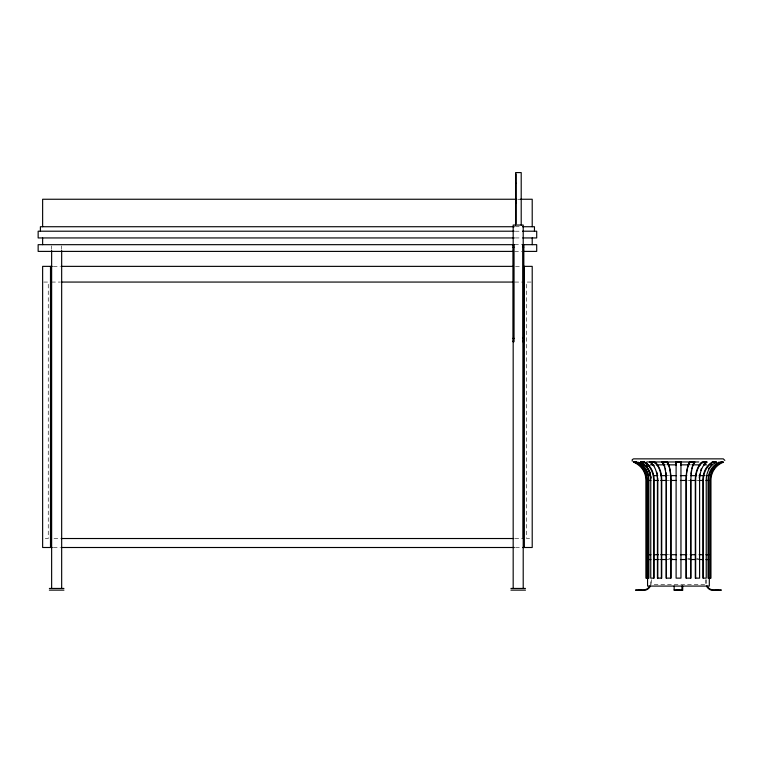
<?xml version="1.0" encoding="UTF-8"?>
<svg xmlns="http://www.w3.org/2000/svg" width="763" height="763" viewBox="0 0 763 763"><rect width="100%" height="100%" fill="white"/><g stroke="black" fill="none" stroke-linecap="round" stroke-linejoin="round"><path stroke-width="0.57" stroke-dasharray="3.81 2.86" d="M517.915 199.248L520.299 199.248M515.406 226.725L521.491 226.725M515.283 231.208L521.358 231.208M515.283 237.942L521.491 237.942M514.644 244.675L521.739 244.675M514.644 251.399L521.739 251.399M53.353 266.363L60.506 266.363M515.54 266.363L521.491 266.363M43.758 282.062L48.25 282.062L48.25 538.525L43.758 538.525M51.607 282.062L59.943 282.062M514.901 282.062L523.237 282.062M531.096 282.062L526.604 282.062L526.604 538.525L531.096 538.525M664.354 464.848L666.624 464.848M690.248 464.848L692.518 464.848M666.271 475.645L668.579 475.645M665.536 480.461L668.893 480.461M688.293 480.461L691.755 480.461M696.581 480.461L700.033 480.461M53.992 538.525L59.943 538.525M514.901 538.525L523.237 538.525M53.353 547.5L60.506 547.5M515.54 547.5L521.491 547.5M666.271 554.711L668.579 554.711M668.893 558.497L672.422 558.497M687.673 558.497L689.847 558.497M696.581 558.497L698.422 558.497M657.525 559.527L660.291 559.527M665.536 559.527L668.893 559.527M688.293 559.527L691.755 559.527M696.581 559.527L700.033 559.527M706.595 579.708L706.595 584.468L650.276 584.468L650.276 579.708M705.508 579.708L705.508 584.468M651.364 579.708L651.364 584.468M61.669 245.858L61.669 249.425M51.636 245.858L51.636 249.425"/><path stroke-width="1.14" d="M647.539 560.433C648.34 559.069 646.156 560.49 647.816 560.929L647.453 560.433M662.284 462.168L667.177 461.844L667.549 462.349A19.666 6.075 -90 0 1 670.982 480.07L670.982 578.135L666.166 578.135L666.166 480.089A19.037 5.885 -90 0 0 662.847 462.931L662.284 462.168L666.9 462.168L667.463 462.931A19.037 5.885 -90 0 1 670.782 480.089L670.782 578.135M654.492 461.844L650.038 462.168L653.967 462.168L655.035 462.931A19.037 11.187 -90 0 1 661.359 480.089L661.359 578.135M654.034 461.873L654.873 462.931M644.029 461.844L645.126 462.349A19.666 15.918 -90 0 1 654.12 480.07L654.12 578.135L650.753 578.135L650.753 480.089A19.037 15.403 -90 0 0 642.045 462.931L640.462 462.168L640.92 461.968M640.577 462.168L644.144 461.844M640.462 462.168L643.524 461.873M648.445 476.083A19.666 18.713 -90 0 0 638.25 462.349L634.759 462.168L636.542 462.931A19.037 18.102 -90 0 1 638.106 463.856M634.816 462.168L636.428 461.873M650.353 586.079L650.257 586.299A7.506 7.506 0 0 1 644.439 590.371L635.627 590.419L635.627 589.837L643.39 589.837A6.924 6.924 0 0 0 649.237 586.871L649.714 586.079M690.019 461.968L689.514 462.349A19.666 6.075 -90 0 0 686.071 480.07L686.071 578.135L690.887 578.135L690.887 480.089A19.037 5.885 -90 0 1 694.216 462.931L694.74 461.873L689.323 462.349A19.666 6.075 90 0 0 688.274 464.448M690.124 461.882L689.599 462.931A19.037 5.885 -90 0 0 686.271 480.089L686.271 578.135M694.32 461.844L693.939 462.349A19.666 6.075 -90 0 0 693.395 463.313M694.502 461.844L694.13 462.349A19.666 6.075 -90 0 0 691.793 468.778M647.558 563.447L647.816 561.444M701.836 462.931L702.761 462.273M699.671 464.448A19.666 11.559 90 0 1 701.674 462.349C703.858 461.024 711.707 462.426 703.066 462.168L701.998 462.931A19.037 11.187 -90 0 0 695.665 480.089L695.665 578.135M706.986 462.168L705.765 462.931A19.037 11.187 -90 0 0 703.82 464.953M711.745 462.349L712.842 461.844M712.718 461.844L716.409 462.168L713.558 462.168L712.089 462.931A19.037 15.403 -90 0 0 703.381 480.089L703.381 578.135M714.597 462.349L715.694 461.844M714.826 462.931L716.409 462.168M647.816 561.473L647.215 561.759L647.444 563.447M718.555 462.349L721.998 461.873L720.329 462.931M722.113 462.168L718.889 462.931A19.037 18.102 -90 0 0 708.646 480.089L708.646 578.135M721.998 461.873L721.216 461.844M515.597 183.387L516.15 183.387M516.732 199.248L42.633 199.248L42.633 226.725M520.299 199.248L532.212 199.248L532.212 226.725M515.597 200.669L516.15 200.669M515.597 203.034L516.15 203.034M514.348 226.725L40.391 226.725L40.391 231.208M522.55 226.725L534.453 226.725L534.453 231.208M514.214 231.208L38.15 231.208L38.15 237.942L514.348 237.942M522.55 231.208L536.704 231.208L536.704 237.942L522.684 237.942M514.348 244.675L38.15 244.675L38.15 251.399L512.898 251.399M512.927 247.136L514.052 247.136M522.712 247.136L523.828 247.136M523.609 251.399L536.704 251.399L536.704 244.675L522.684 244.675L522.712 341.69L523.828 341.69L523.828 244.675M52.17 266.363L42.633 266.363L42.642 547.5L52.17 547.5M61.698 266.363L513.156 266.363M523.876 266.363L532.212 266.363L532.212 547.5L522.684 547.5M61.135 282.062L513.709 282.062M512.927 338.324L514.052 338.324M522.712 338.324L523.828 338.324M646.719 461.968L698.803 461.968M676.104 462.168L680.958 462.168M690.153 462.168L694.778 462.168M650.276 464.848L653.109 464.848M656.285 464.848L664.354 464.848M667.749 464.848L676.352 464.848M680.52 464.848L689.113 464.848M692.518 464.848L700.587 464.848M703.753 464.848L706.595 464.848M647.94 475.645L650.019 475.645M653.452 475.645L657.792 475.645M660.758 475.645L666.652 475.645M670.067 475.645L676.504 475.645M680.367 475.645L686.795 475.645M690.601 475.645L696.581 475.645M699.08 475.645L704.23 475.645M705.947 475.645L709.313 475.645M647.94 480.461L650.925 480.461M653.452 480.461L658.44 480.461M660.758 480.461L666.652 480.461M670.067 480.461L676.504 480.461M680.367 480.461L686.795 480.461M690.21 480.461L695.551 480.461M699.08 480.461L703.41 480.461M705.947 480.461L708.932 480.461M61.135 538.525L513.709 538.525M61.698 547.5L514.348 547.5M647.94 554.711L650.925 554.711M653.452 554.711L658.44 554.711M660.758 554.711L666.652 554.711M670.067 554.711L676.504 554.711M680.367 554.711L686.795 554.711M690.21 554.711L695.551 554.711M699.08 554.711L703.41 554.711M705.947 554.711L708.932 554.711M647.94 559.527L650.925 559.527M653.452 559.527L658.44 559.527M660.758 559.527L666.652 559.527M670.067 559.527L676.504 559.527M680.367 559.527L686.795 559.527M690.21 559.527L695.551 559.527M699.08 559.527L703.41 559.527M705.947 559.527L708.76 559.527M647.215 563.952L647.816 563.447L647.215 563.447L647.215 565.23L647.816 564.878L647.215 564.038M646.719 559.231L646.719 578.135L648.884 578.135L648.884 480.07A19.666 18.713 -90 0 0 638.307 462.349M49.366 588.445L63.949 588.445M510.905 588.445L525.488 588.445M638.536 589.646L640.872 589.646M676.886 589.646L679.213 589.646M715.999 589.646L718.326 589.646M674.158 589.837L681.931 589.837M49.366 590.123L63.949 590.123M510.905 590.123L525.488 590.123M647.653 558.964L647.215 558.459L647.73 559.584L647.215 559.117M636.313 462.168L638.049 462.931A19.037 18.102 -90 0 1 648.283 480.089L648.283 578.135M650.105 461.882L651.268 462.349M643.428 462.168L644.897 462.931A19.037 15.403 -90 0 1 653.605 480.089L653.605 578.135M641.178 461.844L642.265 462.349M654.33 461.844L655.198 462.349A19.666 11.559 -90 0 1 661.731 480.07L661.731 578.135L657.429 578.135L657.429 480.089A19.037 11.187 -90 0 0 651.106 462.931L649.952 461.873L651.116 462.349M662.313 461.882L662.923 462.349A19.666 6.075 -90 0 1 663.982 464.448M707.158 586.079L707.635 586.871A6.924 6.924 0 0 0 713.472 589.837L721.245 589.837L721.245 590.419L712.432 590.371A7.506 7.506 0 0 1 706.614 586.299L706.519 586.079M724.85 460.413L723.295 458.859L633.576 458.859L632.231 459.631L632.231 461.186M694.549 461.882L694.025 462.931A19.037 5.885 -90 0 0 693.5 463.856M689.933 461.873L689.409 462.931A19.037 5.885 -90 0 0 688.388 464.953M709.313 577.992L709.313 586.079L647.558 586.079L647.558 577.992M690.687 480.07L690.687 578.135M682.704 586.079L682.704 590.419L674.158 590.419L674.158 586.079M681.931 586.079L681.931 590.419M680.768 461.844L680.768 464.963M675.913 461.844L675.913 464.963M666.366 578.135L666.366 480.07A19.666 6.075 -90 0 0 665.87 472.268M657.811 578.135L657.811 480.07A19.666 11.559 -90 0 0 657.744 478.067M647.234 478.067A19.666 18.713 -90 0 1 647.329 480.07L647.386 578.135L647.329 559.231M647.329 480.07L647.329 554.501M636.542 462.931A19.037 18.102 -90 0 1 646.776 480.089L646.776 578.135M646.719 480.089L646.719 554.51M532.212 237.942L532.212 244.675M524.362 266.363L524.362 547.5M523.237 341.433L523.237 538.525M523.208 245.295L523.208 225.047L513.175 225.047L513.175 245.295M523.208 341.023L523.208 588.445M521.205 225.047L521.205 172.581L515.597 172.581L515.597 225.047M516.15 173.907L516.15 223.721M514.052 244.675L514.052 341.69L512.927 341.69L512.927 244.675M513.175 341.023L513.175 588.445M61.669 250.617L61.669 588.445M51.636 250.617L51.636 588.445M50.492 266.363L50.492 547.5M42.633 237.942L42.633 244.675M708.598 468.778A19.666 15.918 -90 0 1 709.6 467.194M710.715 465.745A19.666 15.918 -90 0 1 711.955 464.448M714.941 462.931A19.037 15.403 -90 0 0 706.233 480.089L706.233 578.135L702.866 578.135L702.866 480.07A19.666 15.918 -90 0 1 711.86 462.349M653.271 464.448A19.666 11.559 -90 0 1 654.168 465.745M656.857 472.268A19.666 11.559 -90 0 1 657.267 474.147M718.622 462.349A19.666 18.713 -90 0 0 708.045 480.07L708.045 578.135L710.153 578.135L710.153 480.089A19.037 18.102 -90 0 1 720.386 462.931M646.261 465.745A19.666 15.918 -90 0 1 647.386 467.194M649.962 472.268A19.666 15.918 -90 0 1 650.534 474.147M650.934 476.083A19.666 15.918 -90 0 1 651.182 478.067M639.995 464.448A19.666 18.713 -90 0 1 642.761 467.194M664.449 465.745A19.666 6.075 -90 0 1 664.878 467.194M665.26 468.778A19.666 6.075 -90 0 1 665.594 470.475M712.928 468.778A19.666 18.713 -90 0 1 714.101 467.194M701.826 462.349A19.666 11.559 -90 0 0 695.293 480.07L695.293 578.135L699.595 578.135L699.595 480.089A19.037 11.187 -90 0 1 705.918 462.931M699.28 478.067A19.666 11.559 -90 0 1 699.757 474.147M700.692 470.475A19.666 11.559 -90 0 1 701.311 468.778M703.753 464.448A19.666 11.559 -90 0 1 704.726 463.313M690.973 474.147A19.666 6.075 -90 0 1 691.459 470.475M639.623 464.953A19.037 18.102 -90 0 1 642.303 467.614M643.438 469.14A19.037 18.102 -90 0 1 644.42 470.781M645.231 472.526A19.037 18.102 -90 0 1 645.88 474.338M645.012 462.349A19.666 15.918 -90 0 1 648.998 465.745M641.931 462.931A19.037 15.403 -90 0 1 649.923 474.338M646.147 465.745A19.666 15.918 -90 0 1 647.272 467.194M648.273 468.778A19.666 15.918 -90 0 1 650.419 474.147M655.035 462.349A19.666 11.559 -90 0 1 657.048 464.448M650.953 462.931A19.037 11.187 -90 0 1 652.89 464.953M667.358 462.349A19.666 6.075 -90 0 1 668.417 464.448M667.272 462.931A19.037 5.885 -90 0 1 667.797 463.856M663.676 464.953A19.037 5.885 -90 0 0 662.656 462.931L662.131 461.873L662.742 462.349A19.666 6.075 90 0 1 663.8 464.448M647.215 565.755L647.816 566.47L647.758 565.345L647.215 565.755M647.215 567.119L647.816 567.825L647.758 566.699L647.215 567.119M647.205 568.454L647.329 569.169A11.102 3.433 -90 0 0 647.692 569.169L647.758 568.12A11.102 3.433 90 0 0 647.329 568.034L647.205 568.454M633.452 461.873L635.15 462.931A19.037 19.037 0 0 1 645.908 480.089L645.908 578.135L646.547 578.135L646.547 480.07A19.666 19.666 0 0 0 635.426 462.349L633.452 461.882M647.816 571.945L647.215 573.089L647.816 573.309L647.816 574.863L647.215 575.092L647.816 575.312L647.816 576.866L647.215 577.086L647.215 571.086L647.816 571.945M722.723 461.815L721.445 462.349A19.666 19.666 0 0 0 710.324 480.07L710.324 578.135L710.963 578.135L710.963 480.089A19.037 19.037 0 0 1 721.722 462.931L723.543 462.168L722.647 461.844M680.958 461.873L676.104 461.882L676.104 578.135L680.958 578.135L680.958 461.844M647.816 569.37L647.215 569.875L647.816 569.37M647.816 570.028L647.215 570.533L647.816 570.028"/></g></svg>
